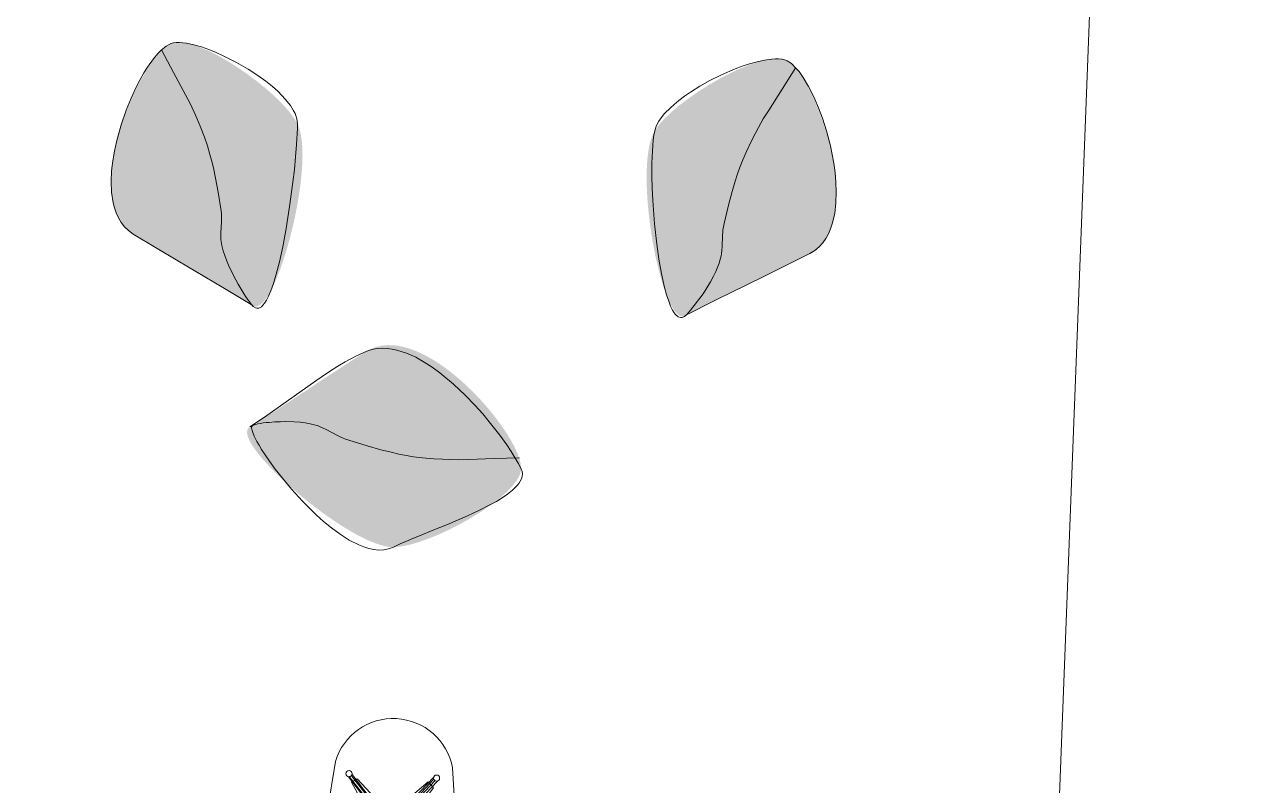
# Model space of a CAD drawing. Header units: millimetres. Extents: x 32078 to 83548, y -4690 to 56252.
# Drawn here: x 79217 to 83183, y 33521 to 35988 of the extents above; entities that cross this region are included whole.
import ezdxf

# ---------------------------------------------------------------- set-up
doc = ezdxf.new("R2010")
doc.units = ezdxf.units.MM
doc.header["$MEASUREMENT"] = 0
for name, color, linetype, lineweight in [('FNSH-FLOR', 220, 'Continuous', 0), ('FURN-FREE', 1, 'Continuous', 0), ('PRES-FILL', 7, 'Continuous', 0)]:
    doc.layers.add(name, color=color, linetype=linetype, lineweight=lineweight)

# ---------------------------------------------------------------- blocks, each defined once
blk = doc.blocks.new('DSR_11')
at = {"color": 0, "linetype": 'ByBlock', "lineweight": -2}
for p, q in [((-232, -217.6), (-187.2, 191.8)), ((133.9, 158.6), (-136.7, -157.1)), ((238, -217.6), (193.2, 191.8)), ((-142.6, 144.7), (121, -162.8)), ((-140.3, 145.4), (-64.4, 59)), ((-133, 148.5), (-58.5, 63.7)), ((-131.9, 128.2), (-113.5, 139.7)), ((-42.5, -14.9), (-131.9, 128.2)), ((-131, 152.9), (131, -152.9)), ((146.5, 146.2), (-120.3, -169.1)), ((-113.5, 139.7), (-1.1, 30.9)), ((-1.1, 30.9), (117.2, 142)), ((134.7, 123.3), (44.7, -10.6)), ((133.8, 150.9), (60, 62.7)), ((138.5, 146.5), (65.2, 58.9)), ((117.2, 142), (134.7, 123.3)), ((-42.5, -14.9), (-119.8, -132.1)), ((118.4, -132.6), (44.7, -10.6)), ((-127.3, -153.5), (-52.1, -66.9)), ((-118.4, -160.3), (-43.6, -70.7)), ((-96.5, -147.4), (3.2, -56.3)), ((3.2, -56.3), (103.4, -148.9)), ((120.9, -161.2), (43.1, -69.2)), ((128.1, -153.6), (51.8, -64.2)), ((-119.8, -132.1), (-96.5, -147.4)), ((103.4, -148.9), (118.4, -132.6)), ((-232, -217.6), (238, -217.6))]:
    blk.add_line(p, q, dxfattribs=at)
at = {"color": 0, "linetype": 'ByBlock', "lineweight": -2, "flags": 128}
blk.add_lwpolyline([(-42.5, -14.9), (-1.1, 30.9), (44.7, -10.6), (3.2, -56.3), (-42.5, -14.9)], close=True, dxfattribs=at)
at = {"color": 0, "linetype": 'ByBlock', "lineweight": -2}
for centre, radius in [((-141, 154.8), 10), ((143.1, 155.6), 10), ((-59.2, 58.1), 5), ((61.1, 58.1), 5), ((-47.3, -66.7), 5), ((47.6, -66.7), 5), ((-128, -163.1), 10), ((131, -163.1), 10)]:
    blk.add_circle(centre, radius, dxfattribs=at)
blk.add_arc((3, 145.6), 195.8, 13.6614, 166.3386, dxfattribs=at)
blk = doc.blocks.new('DSR_12')
at = {"color": 0, "linetype": 'ByBlock', "lineweight": -2}
for p, q in [((-232, -217.6), (-187.2, 191.8)), ((133.9, 158.6), (-136.7, -157.1)), ((238, -217.6), (193.2, 191.8)), ((-142.6, 144.7), (121, -162.8)), ((-140.3, 145.4), (-64.4, 59)), ((-133, 148.5), (-58.5, 63.7)), ((-131.9, 128.2), (-113.5, 139.7)), ((-42.5, -14.9), (-131.9, 128.2)), ((-131, 152.9), (131, -152.9)), ((146.5, 146.2), (-120.3, -169.1)), ((-113.5, 139.7), (-1.1, 30.9)), ((-1.1, 30.9), (117.2, 142)), ((134.7, 123.3), (44.7, -10.6)), ((133.8, 150.9), (60, 62.7)), ((138.5, 146.5), (65.2, 58.9)), ((117.2, 142), (134.7, 123.3)), ((-42.5, -14.9), (-119.8, -132.1)), ((118.4, -132.6), (44.7, -10.6)), ((-127.3, -153.5), (-52.1, -66.9)), ((-118.4, -160.3), (-43.6, -70.7)), ((-96.5, -147.4), (3.2, -56.3)), ((3.2, -56.3), (103.4, -148.9)), ((120.9, -161.2), (43.1, -69.2)), ((128.1, -153.6), (51.8, -64.2)), ((-119.8, -132.1), (-96.5, -147.4)), ((103.4, -148.9), (118.4, -132.6)), ((-232, -217.6), (238, -217.6))]:
    blk.add_line(p, q, dxfattribs=at)
at = {"color": 0, "linetype": 'ByBlock', "lineweight": -2, "flags": 128}
blk.add_lwpolyline([(-42.5, -14.9), (-1.1, 30.9), (44.7, -10.6), (3.2, -56.3), (-42.5, -14.9)], close=True, dxfattribs=at)
at = {"color": 0, "linetype": 'ByBlock', "lineweight": -2}
for centre, radius in [((-141, 154.8), 10), ((143.1, 155.6), 10), ((-59.2, 58.1), 5), ((61.1, 58.1), 5), ((-47.3, -66.7), 5), ((47.6, -66.7), 5), ((-128, -163.1), 10), ((131, -163.1), 10)]:
    blk.add_circle(centre, radius, dxfattribs=at)
blk.add_arc((3, 145.6), 195.8, 13.6614, 166.3386, dxfattribs=at)

msp = doc.modelspace()

# ---------------------------------------------------------------- hatches: boundary and pattern name
at = {"layer": 'PRES-FILL'}
h = msp.add_hatch(color=7, dxfattribs=at)
edge = h.paths.add_edge_path()
edge.add_spline(control_points=[(81555.3, 36021.2), (81555.7, 36021.5), (81556.1, 36021.9), (81556.5, 36022.3)], knot_values=[0, 0, 0, 0, 1, 1, 1, 1], degree=3, periodic=0)
edge.add_spline(control_points=[(81556.5, 36022.3), (81556.6, 36022.4), (81556.7, 36022.5), (81556.9, 36022.6), (81566.8, 36032.5), (81583.4, 36050.9), (81600.6, 36073.7)], knot_values=[0, 0, 0, 0, 0.013016, 0.013016, 0.013016, 1, 1, 1, 1], degree=3, periodic=0)
edge.add_spline(control_points=[(81600.6, 36073.7), (81629.1, 36111.3), (81659.6, 36160.9), (81665.8, 36204.5)], knot_values=[0, 0, 0, 0, 1, 1, 1, 1], degree=3, periodic=0)
edge.add_line((81665.8, 36204.5), (81665.8, 36204.5))
edge.add_spline(control_points=[(81665.8, 36204.5), (81666.1, 36206.2), (81666.3, 36207.9), (81666.5, 36209.6)], knot_values=[0, 0, 0, 0, 1, 1, 1, 1], degree=3, periodic=0)
edge.add_spline(control_points=[(81666.5, 36209.6), (81670.9, 36245.2), (81668.5, 36281.8), (81677, 36316.6)], knot_values=[0, 0, 0, 0, 1, 1, 1, 1], degree=3, periodic=0)
edge.add_line((81677, 36316.6), (81677, 36316.6))
edge.add_line((81677, 36316.6), (81677, 36316.6))
edge.add_spline(control_points=[(81677, 36316.6), (81696.3, 36395.8), (81714.2, 36476.1), (81749.3, 36550.5)], knot_values=[0, 0, 0, 0, 1, 1, 1, 1], degree=3, periodic=0)
edge.add_spline(control_points=[(81749.3, 36550.5), (81763.6, 36580.7), (81778.4, 36610.3), (81794.6, 36639.1)], knot_values=[0, 0, 0, 0, 1, 1, 1, 1], degree=3, periodic=0)
edge.add_spline(control_points=[(81794.6, 36639.1), (81802.9, 36653.7), (81811.5, 36668.2), (81820.6, 36682.5)], knot_values=[0, 0, 0, 0, 1, 1, 1, 1], degree=3, periodic=0)
edge.add_line((81820.6, 36682.5), (81908.4, 36820.6))
edge.add_spline(control_points=[(81908.4, 36820.6), (81899.1, 36831.3), (81890, 36839.4), (81881.3, 36844.4), (81804.3, 36888.7), (81512.9, 36717.7), (81452, 36617.1), (81377.1, 36493.3), (81479.6, 35958.4), (81554.7, 36020.6)], knot_values=[0, 0, 0, 0, 0.048113, 0.048113, 0.048113, 0.474872, 0.474872, 0.474872, 1, 1, 1, 1], degree=3, periodic=0)
edge.add_spline(control_points=[(81554.7, 36020.6), (81554.9, 36020.8), (81555.1, 36021), (81555.3, 36021.2)], knot_values=[0, 0, 0, 0, 1, 1, 1, 1], degree=3, periodic=0)
h = msp.add_hatch(color=7, dxfattribs=at)
edge = h.paths.add_edge_path()
edge.add_spline(control_points=[(79953.4, 35079.9), (79953, 35080.3), (79952.7, 35080.6), (79952.3, 35081.1)], knot_values=[0, 0, 0, 0, 1, 1, 1, 1], degree=3, periodic=0)
edge.add_spline(control_points=[(79952.3, 35081.1), (79952.2, 35081.2), (79952, 35081.3), (79951.9, 35081.5), (79942.7, 35092.1), (79927.7, 35111.7), (79912.2, 35135.7)], knot_values=[0, 0, 0, 0, 0.013016, 0.013016, 0.013016, 1, 1, 1, 1], degree=3, periodic=0)
edge.add_spline(control_points=[(79912.2, 35135.7), (79886.8, 35175.4), (79860.2, 35227.2), (79857.3, 35271.2)], knot_values=[0, 0, 0, 0, 1, 1, 1, 1], degree=3, periodic=0)
edge.add_line((79857.3, 35271.2), (79857.3, 35271.2))
edge.add_spline(control_points=[(79857.3, 35271.2), (79857.2, 35272.9), (79857.1, 35274.6), (79857, 35276.3)], knot_values=[0, 0, 0, 0, 1, 1, 1, 1], degree=3, periodic=0)
edge.add_spline(control_points=[(79857, 35276.3), (79855.4, 35312.2), (79860.6, 35348.5), (79854.9, 35383.8)], knot_values=[0, 0, 0, 0, 1, 1, 1, 1], degree=3, periodic=0)
edge.add_line((79854.9, 35383.8), (79854.9, 35383.8))
edge.add_line((79854.9, 35383.8), (79854.9, 35383.8))
edge.add_spline(control_points=[(79854.9, 35383.8), (79841.7, 35464.3), (79830.1, 35545.7), (79800.8, 35622.6)], knot_values=[0, 0, 0, 0, 1, 1, 1, 1], degree=3, periodic=0)
edge.add_spline(control_points=[(79800.8, 35622.6), (79788.9, 35653.8), (79776.4, 35684.4), (79762.5, 35714.4)], knot_values=[0, 0, 0, 0, 1, 1, 1, 1], degree=3, periodic=0)
edge.add_spline(control_points=[(79762.5, 35714.4), (79755.4, 35729.7), (79747.9, 35744.8), (79740, 35759.7)], knot_values=[0, 0, 0, 0, 1, 1, 1, 1], degree=3, periodic=0)
edge.add_line((79740, 35759.7), (79663, 35904.2))
edge.add_spline(control_points=[(79663, 35904.2), (79673.1, 35914.1), (79682.8, 35921.5), (79691.9, 35925.8), (79772, 35964.1), (80049.4, 35771), (80102.3, 35666), (80167.5, 35536.8), (80024, 35011.5), (79954, 35079.3)], knot_values=[0, 0, 0, 0, 0.048113, 0.048113, 0.048113, 0.474872, 0.474872, 0.474872, 1, 1, 1, 1], degree=3, periodic=0)
edge.add_spline(control_points=[(79954, 35079.3), (79953.8, 35079.5), (79953.6, 35079.7), (79953.4, 35079.9)], knot_values=[0, 0, 0, 0, 1, 1, 1, 1], degree=3, periodic=0)
h = msp.add_hatch(color=7, dxfattribs=at)
edge = h.paths.add_edge_path()
edge.add_spline(control_points=[(79957.3, 35076.6), (79829.9, 35156.5), (79697.8, 35228.6), (79570.4, 35308.4), (79408.2, 35410.2), (79556.8, 35799.5), (79663, 35904.2)], knot_values=[0, 0, 0, 0, 0.439797, 0.439797, 0.439797, 1, 1, 1, 1], degree=3, periodic=0)
edge.add_line((79663, 35904.2), (79740, 35759.7))
edge.add_spline(control_points=[(79740, 35759.7), (79763.5, 35715.6), (79782.8, 35669.7), (79800.8, 35622.6), (79830.1, 35545.7), (79841.7, 35464.3), (79854.9, 35383.8), (79860.9, 35346.8), (79854.8, 35308.7), (79857.3, 35271.2), (79862, 35200.6), (79927.6, 35109.7), (79951.9, 35081.5), (79953.7, 35079.5), (79955.4, 35077.8), (79957.3, 35076.6)], knot_values=[0, 0, 0, 0, 0.204169, 0.204169, 0.204169, 0.537477, 0.537477, 0.537477, 0.690892, 0.690892, 0.690892, 0.979459, 0.979459, 0.979459, 1, 1, 1, 1], degree=3, periodic=0)
h = msp.add_hatch(color=7, dxfattribs=at)
edge = h.paths.add_edge_path()
edge.add_spline(control_points=[(81363.8, 35047.1), (81364.2, 35047.4), (81364.6, 35047.8), (81365, 35048.2)], knot_values=[0, 0, 0, 0, 1, 1, 1, 1], degree=3, periodic=0)
edge.add_spline(control_points=[(81365, 35048.2), (81365.1, 35048.3), (81365.3, 35048.4), (81365.4, 35048.6), (81375.4, 35058.5), (81391.9, 35076.8), (81409.2, 35099.6)], knot_values=[0, 0, 0, 0, 0.013016, 0.013016, 0.013016, 1, 1, 1, 1], degree=3, periodic=0)
edge.add_spline(control_points=[(81409.2, 35099.6), (81437.6, 35137.2), (81468.1, 35186.8), (81474.4, 35230.4)], knot_values=[0, 0, 0, 0, 1, 1, 1, 1], degree=3, periodic=0)
edge.add_line((81474.4, 35230.4), (81474.4, 35230.4))
edge.add_spline(control_points=[(81474.4, 35230.4), (81474.6, 35232.1), (81474.9, 35233.8), (81475.1, 35235.5)], knot_values=[0, 0, 0, 0, 1, 1, 1, 1], degree=3, periodic=0)
edge.add_spline(control_points=[(81475.1, 35235.5), (81479.5, 35271.1), (81477, 35307.8), (81485.5, 35342.5)], knot_values=[0, 0, 0, 0, 1, 1, 1, 1], degree=3, periodic=0)
edge.add_line((81485.5, 35342.5), (81485.5, 35342.5))
edge.add_line((81485.5, 35342.5), (81485.5, 35342.5))
edge.add_spline(control_points=[(81485.5, 35342.5), (81504.8, 35421.7), (81522.7, 35502), (81557.9, 35576.4)], knot_values=[0, 0, 0, 0, 1, 1, 1, 1], degree=3, periodic=0)
edge.add_spline(control_points=[(81557.9, 35576.4), (81572.1, 35606.6), (81587, 35636.2), (81603.1, 35665)], knot_values=[0, 0, 0, 0, 1, 1, 1, 1], degree=3, periodic=0)
edge.add_spline(control_points=[(81603.1, 35665), (81611.4, 35679.7), (81620, 35694.2), (81629.1, 35708.4)], knot_values=[0, 0, 0, 0, 1, 1, 1, 1], degree=3, periodic=0)
edge.add_line((81629.1, 35708.4), (81717, 35846.5))
edge.add_spline(control_points=[(81717, 35846.5), (81707.7, 35857.2), (81698.5, 35865.4), (81689.9, 35870.4), (81612.9, 35914.7), (81321.5, 35743.6), (81260.6, 35643), (81185.6, 35519.2), (81288.2, 34984.4), (81363.2, 35046.6)], knot_values=[0, 0, 0, 0, 0.048113, 0.048113, 0.048113, 0.474872, 0.474872, 0.474872, 1, 1, 1, 1], degree=3, periodic=0)
edge.add_spline(control_points=[(81363.2, 35046.6), (81363.4, 35046.7), (81363.6, 35046.9), (81363.8, 35047.1)], knot_values=[0, 0, 0, 0, 1, 1, 1, 1], degree=3, periodic=0)
h = msp.add_hatch(color=7, dxfattribs=at)
edge = h.paths.add_edge_path()
edge.add_spline(control_points=[(81359.7, 35044.1), (81492.8, 35113.9), (81630.1, 35175.6), (81763.3, 35245.4), (81932.9, 35334.3), (81814.7, 35734), (81717, 35846.5)], knot_values=[0, 0, 0, 0, 0.439797, 0.439797, 0.439797, 1, 1, 1, 1], degree=3, periodic=0)
edge.add_line((81717, 35846.5), (81629.1, 35708.4))
edge.add_spline(control_points=[(81629.1, 35708.4), (81602.2, 35666.3), (81579.4, 35622), (81557.9, 35576.4), (81522.7, 35502), (81504.8, 35421.7), (81485.5, 35342.5), (81476.6, 35306.1), (81479.7, 35267.6), (81474.4, 35230.4), (81464.3, 35160.4), (81391.8, 35074.8), (81365.4, 35048.6), (81363.5, 35046.7), (81361.6, 35045.2), (81359.7, 35044.1)], knot_values=[0, 0, 0, 0, 0.204169, 0.204169, 0.204169, 0.537477, 0.537477, 0.537477, 0.690892, 0.690892, 0.690892, 0.979459, 0.979459, 0.979459, 1, 1, 1, 1], degree=3, periodic=0)
h = msp.add_hatch(color=7, dxfattribs=at)
edge = h.paths.add_edge_path()
edge.add_spline(control_points=[(79948.4, 34683.2), (80076.2, 34762.4), (80199.1, 34849.2), (80326.9, 34928.4), (80489.7, 35029.3), (80773.7, 34724.4), (80821, 34583)], knot_values=[0, 0, 0, 0, 0.439797, 0.439797, 0.439797, 1, 1, 1, 1], degree=3, periodic=0)
edge.add_line((80821, 34583), (80657.4, 34577.5))
edge.add_spline(control_points=[(80657.4, 34577.5), (80607.4, 34575.8), (80557.7, 34578.7), (80507.5, 34583.3), (80425.6, 34590.9), (80347.4, 34616.2), (80269.3, 34639.9), (80233.4, 34650.7), (80201.9, 34673), (80167.1, 34687.3), (80101.7, 34714.2), (79991.1, 34695.3), (79955.1, 34685.9), (79952.6, 34685.2), (79950.3, 34684.3), (79948.4, 34683.2)], knot_values=[0, 0, 0, 0, 0.204169, 0.204169, 0.204169, 0.537477, 0.537477, 0.537477, 0.690892, 0.690892, 0.690892, 0.979459, 0.979459, 0.979459, 1, 1, 1, 1], degree=3, periodic=0)
h = msp.add_hatch(color=7, dxfattribs=at)
edge = h.paths.add_edge_path()
edge.add_spline(control_points=[(79953.1, 34685.3), (79953.6, 34685.4), (79954.1, 34685.6), (79954.6, 34685.7)], knot_values=[0, 0, 0, 0, 1, 1, 1, 1], degree=3, periodic=0)
edge.add_spline(control_points=[(79954.6, 34685.7), (79954.8, 34685.8), (79954.9, 34685.8), (79955.1, 34685.9), (79968.7, 34689.4), (79992.9, 34694.3), (80021.3, 34697.6)], knot_values=[0, 0, 0, 0, 0.013016, 0.013016, 0.013016, 1, 1, 1, 1], degree=3, periodic=0)
edge.add_spline(control_points=[(80021.3, 34697.6), (80068.2, 34703), (80126.4, 34704), (80167.1, 34687.3)], knot_values=[0, 0, 0, 0, 1, 1, 1, 1], degree=3, periodic=0)
edge.add_line((80167.1, 34687.3), (80167.1, 34687.3))
edge.add_spline(control_points=[(80167.1, 34687.3), (80168.7, 34686.6), (80170.3, 34685.9), (80171.9, 34685.3)], knot_values=[0, 0, 0, 0, 1, 1, 1, 1], degree=3, periodic=0)
edge.add_spline(control_points=[(80171.9, 34685.3), (80204.8, 34671), (80235.1, 34650.2), (80269.3, 34639.9)], knot_values=[0, 0, 0, 0, 1, 1, 1, 1], degree=3, periodic=0)
edge.add_line((80269.3, 34639.9), (80269.3, 34639.9))
edge.add_line((80269.3, 34639.9), (80269.3, 34639.9))
edge.add_spline(control_points=[(80269.3, 34639.9), (80347.4, 34616.2), (80425.6, 34590.9), (80507.5, 34583.3)], knot_values=[0, 0, 0, 0, 1, 1, 1, 1], degree=3, periodic=0)
edge.add_spline(control_points=[(80507.5, 34583.3), (80540.8, 34580.2), (80573.8, 34577.9), (80606.8, 34577.3)], knot_values=[0, 0, 0, 0, 1, 1, 1, 1], degree=3, periodic=0)
edge.add_spline(control_points=[(80606.8, 34577.3), (80623.7, 34576.9), (80640.5, 34576.9), (80657.4, 34577.5)], knot_values=[0, 0, 0, 0, 1, 1, 1, 1], degree=3, periodic=0)
edge.add_line((80657.4, 34577.5), (80821, 34583))
edge.add_spline(control_points=[(80821, 34583), (80825.5, 34569.5), (80827.9, 34557.5), (80827.7, 34547.5), (80826.8, 34458.7), (80531.3, 34294.7), (80413.7, 34293.4), (80269, 34291.8), (79860.6, 34652), (79952.3, 34685)], knot_values=[0, 0, 0, 0, 0.048113, 0.048113, 0.048113, 0.474872, 0.474872, 0.474872, 1, 1, 1, 1], degree=3, periodic=0)
edge.add_spline(control_points=[(79952.3, 34685), (79952.5, 34685.1), (79952.8, 34685.2), (79953.1, 34685.3)], knot_values=[0, 0, 0, 0, 1, 1, 1, 1], degree=3, periodic=0)

# ---------------------------------------------------------------- linework, layer by layer
at = {"layer": 'FNSH-FLOR', "flags": 128}
msp.add_lwpolyline([(79429.1, 49249.6), (77562.7, 955.6), (80790, 830.9), (80783.9, 671.5), (81303.7, 651.4), (83182.6, 49264.1), (82662.6, 49284.2), (82656.4, 49124.8), (79429.1, 49249.6)], close=True, dxfattribs=at)
at = {"layer": 'FURN-FREE', "linetype": 'Continuous', "lineweight": 0, "flags": 128}
for points in [[(79957.4, 35076.5), (79860.9, 35135.5), (79714.8, 35221.8), (79642.2, 35264.9), (79570.4, 35308.4), (79555, 35319.7), (79541.9, 35332.4), (79531.1, 35346.4), (79522.2, 35361.4), (79515.1, 35377.1), (79509.4, 35393.4), (79505.1, 35410.1), (79500, 35444.6), (79498.6, 35479.3), (79500.1, 35513.3), (79503.7, 35546.1), (79509, 35577.4), (79515.4, 35607), (79530.7, 35662.4), (79547, 35709.7), (79563.2, 35749.3), (79578.4, 35782.2), (79592.4, 35809.1), (79604.9, 35831.1), (79616.1, 35849), (79635.7, 35876.6), (79650.3, 35894), (79661.1, 35905), (79676.9, 35917.8), (79684.5, 35922.4), (79691.9, 35925.8), (79700.3, 35928.2), (79709.8, 35929.4), (79720.1, 35929.6), (79731, 35928.8), (79742.4, 35927.3), (79766.4, 35922.3), (79790.9, 35915.2), (79815.3, 35906.6), (79839.1, 35897), (79861.9, 35886.8), (79905.3, 35864.9), (79942.7, 35843.2), (79974.2, 35822.6), (80000.3, 35803.7), (80021.5, 35786.7), (80038.6, 35771.5), (80052.3, 35758), (80063.2, 35746.2), (80079.5, 35725.6), (80089.1, 35710.3), (80094.7, 35698.9), (80100.3, 35682.2), (80102.3, 35666), (80102.2, 35651.1), (80101.7, 35634.7), (80100.8, 35617), (80099.6, 35598.3), (80096.5, 35558.6), (80092.5, 35517.7), (80087.9, 35477.1), (80077.2, 35397.3), (80065.9, 35326.7), (80054.7, 35266.9), (80043.9, 35217.9), (80033.8, 35178.8), (80024.6, 35148.1), (80016.2, 35124.5), (80008.6, 35106.7), (80001.9, 35093.6), (79995.9, 35084.1), (79990.5, 35077.5), (79985.8, 35073), (79977.5, 35068.4), (79971.2, 35067.7), (79966.4, 35068.9), (79959.2, 35073.4), (79951.9, 35081.5), (79946.5, 35089), (79941, 35097), (79935.5, 35105.1), (79930.2, 35113.3), (79919.8, 35130), (79910.5, 35145.8), (79902.4, 35160.4), (79888.6, 35187.3), (79879, 35208.1), (79872.4, 35223.9), (79867.9, 35235.9), (79862, 35253.6), (79857.3, 35271.2), (79855.9, 35278.2), (79855, 35284.8), (79854.4, 35291), (79854, 35302.7), (79854.2, 35312.9), (79856.3, 35348.5), (79856.6, 35357.4), (79856.6, 35364), (79856.1, 35374), (79854.9, 35383.8), (79845, 35444.1), (79836.9, 35489.3), (79829.9, 35523), (79823.9, 35548.2), (79818.9, 35566.9), (79810.5, 35594.9), (79800.8, 35622.6), (79787, 35657.8), (79776.1, 35683.8), (79767.7, 35703.1), (79754.3, 35731.6), (79740, 35759.7), (79701, 35832.7), (79662.1, 35905.7)], [(81359.6, 35044.1), (81460.2, 35095.4), (81612.3, 35170.2), (81763.3, 35245.4), (81779.6, 35255.4), (81793.7, 35267.1), (81805.6, 35280.2), (81815.6, 35294.4), (81824, 35309.5), (81830.9, 35325.3), (81836.5, 35341.6), (81844.3, 35375.6), (81848.4, 35409.9), (81849.4, 35443.8), (81848.3, 35476.8), (81845.4, 35508.4), (81841.3, 35538.3), (81830.2, 35594.6), (81817.5, 35642.9), (81804.4, 35683.7), (81791.7, 35717.6), (81779.8, 35745.6), (81769, 35768.5), (81759.2, 35787.2), (81741.8, 35816.4), (81728.6, 35835), (81718.7, 35846.8), (81704.1, 35861), (81689.9, 35870.4), (81681.7, 35873.5), (81672.5, 35875.5), (81662.5, 35876.4), (81651.8, 35876.5), (81640.7, 35875.9), (81616.9, 35872.6), (81592.6, 35867.2), (81568.3, 35860.3), (81544.5, 35852.4), (81521.5, 35843.8), (81477.7, 35824.9), (81439.4, 35805.8), (81406.8, 35787.5), (81379.6, 35770.6), (81357.1, 35755.1), (81338.7, 35741.3), (81323.7, 35729), (81311.6, 35718.1), (81292.9, 35699.1), (81281.3, 35684.8), (81274, 35674.1), (81265.6, 35658.4), (81260.6, 35643), (81258, 35628.7), (81255.9, 35612.7), (81254.3, 35595.5), (81253.1, 35577.2), (81251.8, 35538), (81251.9, 35497.5), (81252.9, 35457.1), (81254.8, 35417.7), (81260.5, 35341.7), (81267.7, 35275.8), (81275.5, 35220.6), (81283.6, 35175.6), (81291.5, 35139.8), (81299, 35111.9), (81306, 35090.4), (81312.4, 35074.2), (81318.3, 35062.2), (81323.7, 35053.5), (81328.5, 35047.4), (81337.2, 35040.1), (81344, 35037.8), (81349.2, 35037.9), (81357.2, 35041.3), (81365.4, 35048.6), (81371.3, 35055.3), (81377.4, 35062.6), (81383.6, 35070), (81389.7, 35077.7), (81395.6, 35085.3), (81407.1, 35100.7), (81417.3, 35115.2), (81426.2, 35128.6), (81441.2, 35153.1), (81451.6, 35172.2), (81458.6, 35186.8), (81463.4, 35197.7), (81469.5, 35214.1), (81474.4, 35230.4), (81476, 35237.4), (81477.1, 35244), (81478.7, 35256.4), (81479.4, 35267.2), (81480.7, 35305.2), (81481.3, 35314.6), (81482, 35321.7), (81483.4, 35332.1), (81485.5, 35342.5), (81500, 35401.9), (81511.6, 35446.4), (81521.2, 35479.5), (81529.1, 35504.1), (81535.5, 35522.4), (81546, 35549.6), (81557.9, 35576.4), (81574.3, 35610.4), (81587.1, 35635.5), (81597.1, 35654.1), (81612.6, 35681.5), (81629.1, 35708.4), (81673.5, 35778.2), (81717.9, 35848)], [(79948.3, 34683.2), (79996, 34714.3), (80161.7, 34832.8), (80203, 34860.8), (80233.9, 34880.3), (80257.2, 34894), (80292, 34912.6), (80326.9, 34928.4), (80343.7, 34934), (80360.4, 34937.3), (80376.9, 34938.5), (80393.3, 34937.9), (80409.4, 34935.8), (80425.2, 34932.5), (80456.3, 34922.4), (80485.8, 34909), (80513.6, 34893.5), (80539.6, 34876.6), (80563.8, 34858.9), (80608.3, 34822), (80645.8, 34786.6), (80677.1, 34754.1), (80703.1, 34725.1), (80724.5, 34699.7), (80758.7, 34656.1), (80781, 34625), (80795.7, 34603.1), (80805.5, 34587.6), (80818, 34566.2), (80827.7, 34547.5), (80830.8, 34538.9), (80831.7, 34530.6), (80830.9, 34522.4), (80828.5, 34514.5), (80824.8, 34506.9), (80820, 34499.5), (80814.2, 34492.3), (80800.1, 34478.3), (80783.8, 34465.3), (80766, 34453.2), (80747.4, 34441.8), (80728.6, 34431.3), (80690.3, 34411.8), (80654.3, 34395.2), (80588.7, 34367), (80539.6, 34346.9), (80504.1, 34332.5), (80478.9, 34322.1), (80460.9, 34314.5), (80435.9, 34303.7), (80413.7, 34293.4), (80398, 34287.5), (80382.1, 34284.6), (80365.9, 34284.1), (80349.7, 34285.7), (80333.6, 34289.2), (80317.6, 34294.2), (80301.8, 34300.5), (80270.6, 34316.3), (80240.9, 34335.1), (80212.9, 34355.7), (80186.9, 34377.1), (80162.7, 34398.7), (80118.9, 34442.2), (80082.8, 34481.9), (80053.6, 34516.8), (80030.3, 34546.7), (80011.9, 34571.9), (79997.5, 34592.8), (79986.4, 34610), (79977.9, 34624.1), (79971.3, 34635.5), (79962.3, 34653.3), (79957.6, 34664.6), (79955.2, 34671.8), (79953.9, 34680.3), (79955.1, 34685.9), (79956.3, 34687), (79958.1, 34688.2), (79960.5, 34689.3), (79963.4, 34690.3), (79966.6, 34691.3), (79974.2, 34693.1), (79982.7, 34694.6), (79991.8, 34696), (80001.2, 34697.1), (80010.6, 34698), (80029.6, 34699.4), (80047.3, 34700.1), (80063.3, 34700.3), (80091.7, 34699.6), (80112.6, 34698.1), (80127.6, 34696.3), (80138.4, 34694.6), (80153.5, 34691.3), (80160.5, 34689.4), (80167.1, 34687.3), (80173.5, 34684.9), (80185.4, 34679.7), (80195.7, 34674.6), (80231.8, 34655.6), (80241, 34651.1), (80248, 34647.9), (80258.5, 34643.5), (80269.3, 34639.9), (80328.1, 34622.1), (80372.4, 34609.4), (80405.8, 34600.9), (80431, 34595.2), (80450, 34591.4), (80478.6, 34586.7), (80507.5, 34583.3), (80545, 34580.2), (80573.1, 34578.5), (80594.2, 34577.6), (80625.8, 34577), (80657.4, 34577.5), (80740.1, 34580.3), (80822.8, 34583.1)]]:
    msp.add_lwpolyline(points, dxfattribs=at)

# ---------------------------------------------------------------- block references
at = {"layer": 'FURN-FREE'}
for name, p, rotation in [('DSR_11', (80402.2, 33396.8), 356.9539070708475), ('DSR_12', (79768.8, 33162.9), 41.95390707084754)]:
    msp.add_blockref(name, p, dxfattribs=dict(at, rotation=rotation))

doc.saveas('drawing.dxf')
